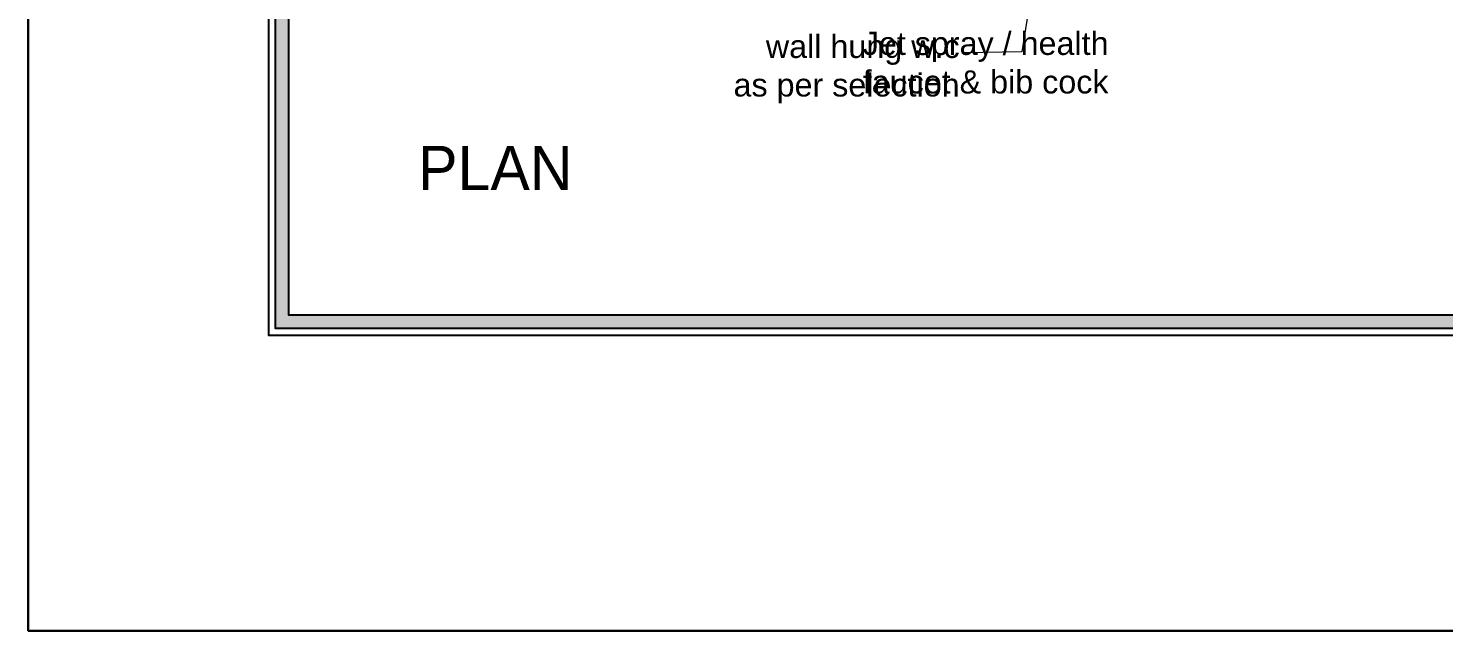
# Model space of a CAD drawing. Header units: millimetres. Extents: x 56222 to 3066687, y -650199 to -121287.
# Drawn here: x 148866.8 to 149050.6, y -185414.1 to -185335.9 of the extents above; entities that cross this region are included whole.
import ezdxf

# ---------------------------------------------------------------- set-up
doc = ezdxf.new("R2010")
doc.units = ezdxf.units.MM
doc.header["$MEASUREMENT"] = 0
for name, color, linetype, lineweight in [('LABALLING', 1, 'Continuous', 25), ('NAME PLATE', 7, 'Continuous', 25), ('sec. mark', 5, 'Continuous', 25), ('wall', 7, 'Continuous', 30), ('XX~SLAB ( BEAM )~ ( DIM )', 7, 'Continuous', 9)]:
    doc.layers.add(name, color=color, linetype=linetype, lineweight=lineweight)
doc.styles.add('Aerial', font='arial.ttf')
doc.styles.add('DATE', font='swissc.ttf', dxfattribs={"height": 6.75})
doc.styles.get("Standard").update_dxf_attribs({"font": 'arial.ttf', "height": 6})
doc.dimstyles.new('NEW ', dxfattribs={"dimtxt": 3, "dimasz": 2, "dimexe": 1, "dimexo": 1, "dimgap": 0.089996, "dimtad": 0, "dimtoh": 1, "dimzin": 3, "dimdsep": 46, "dimlunit": 4, "dimtxsty": 'Aerial', "dimblk": 'OBLIQUE', "dimcen": 0.089996, "dimdle": 1, "dimclrd": 252, "dimclre": 252, "dimclrt": 7, "dimadec": 0, "dimazin": 1, "dimtfac": 1, "dimtdec": 0, "dimtofl": 0, "dimtmove": 1, "dimatfit": 3, "dimldrblk": 'OBLIQUE', "dimfxl": 1, "dimtolj": 1, "dimtzin": 0, "dimlwd": 5, "dimlwe": 5, "dimarcsym": 0})

# ---------------------------------------------------------------- blocks, each defined once
blk = doc.blocks.new('_Oblique')
at = {"layer": 'wall', "color": 0, "lineweight": -2}
blk.add_line((-0.5, -0.5), (0.5, 0.5), dxfattribs=at)

msp = doc.modelspace()

# ---------------------------------------------------------------- hatches: boundary and pattern name
at = {"layer": 'NAME PLATE', "true_color": 0xd39e00}
h = msp.add_hatch(color=42, dxfattribs=at)
h.paths.add_polyline_path([(148898.898, -185198.97), (148898.898, -185374.865), (149148.793, -185374.865), (149148.793, -185198.97)])
h.paths.add_polyline_path([(148900.652, -185200.724), (149147.039, -185200.724), (149147.039, -185373.111), (148900.652, -185373.111)], flags=16)

# ---------------------------------------------------------------- linework, layer by layer
at = {"layer": 'NAME PLATE', "color": 42, "true_color": 0xd39e00}
for points in [[(148898.021, -185198.093), (149149.67, -185198.093), (149149.67, -185375.742), (148898.021, -185375.742)], [(148898.898, -185198.97), (149148.793, -185198.97), (149148.793, -185374.865), (148898.898, -185374.865)], [(148900.652, -185200.724), (149147.039, -185200.724), (149147.039, -185373.111), (148900.652, -185373.111)]]:
    msp.add_lwpolyline(points, close=True, dxfattribs=at)
at = {"layer": 'XX~SLAB ( BEAM )~ ( DIM )', "color": 85, "lineweight": 30, "true_color": 0x58ba48}
msp.add_lwpolyline([(148866.806, -184968.4), (149955.711, -184968.4), (149955.711, -185414.078), (148866.806, -185414.078)], close=True, dxfattribs=at)

# ---------------------------------------------------------------- texts
at = {"layer": 'LABALLING', "lineweight": 5, "ltscale": 4, "char_height": 3, "attachment_point": 9}
for s, insert in [('\\pxqr;wall hung w.c \\Pas per selection', (148987.718, -185345.637)), ('\\pxql;Jet spray / health \\Pfaucet & bib cock', (149008.22, -185344.379))]:
    msp.add_mtext(s, dxfattribs=dict(at, insert=insert))
at = {"layer": 'sec. mark', "lineweight": 20, "insert": (148897.332, -185351.143), "char_height": 5.74001, "attachment_point": 1, "style": 'DATE'}
msp.add_mtext_dynamic_manual_height_columns('\\pxqc;{\\fCentury Gothic|b0|i0|c0|p34;\\C5;PLAN}', width=60.21435, gutter_width=1, heights=[0], dxfattribs=at)

# ---------------------------------------------------------------- leaders
at = {"layer": 'LABALLING', "lineweight": 5, "ltscale": 2}
msp.add_leader([(148999.389, -185316.612), (148995.808, -185338.917), (148988.197, -185339.049)], dimstyle='NEW ', override={"dimexe": 7, "dimexo": 7, "dimclrd": 1, "dimfxl": 200, "dimfxlon": 1, "dimarcsym": 2}, dxfattribs=at)

doc.saveas('drawing.dxf')
